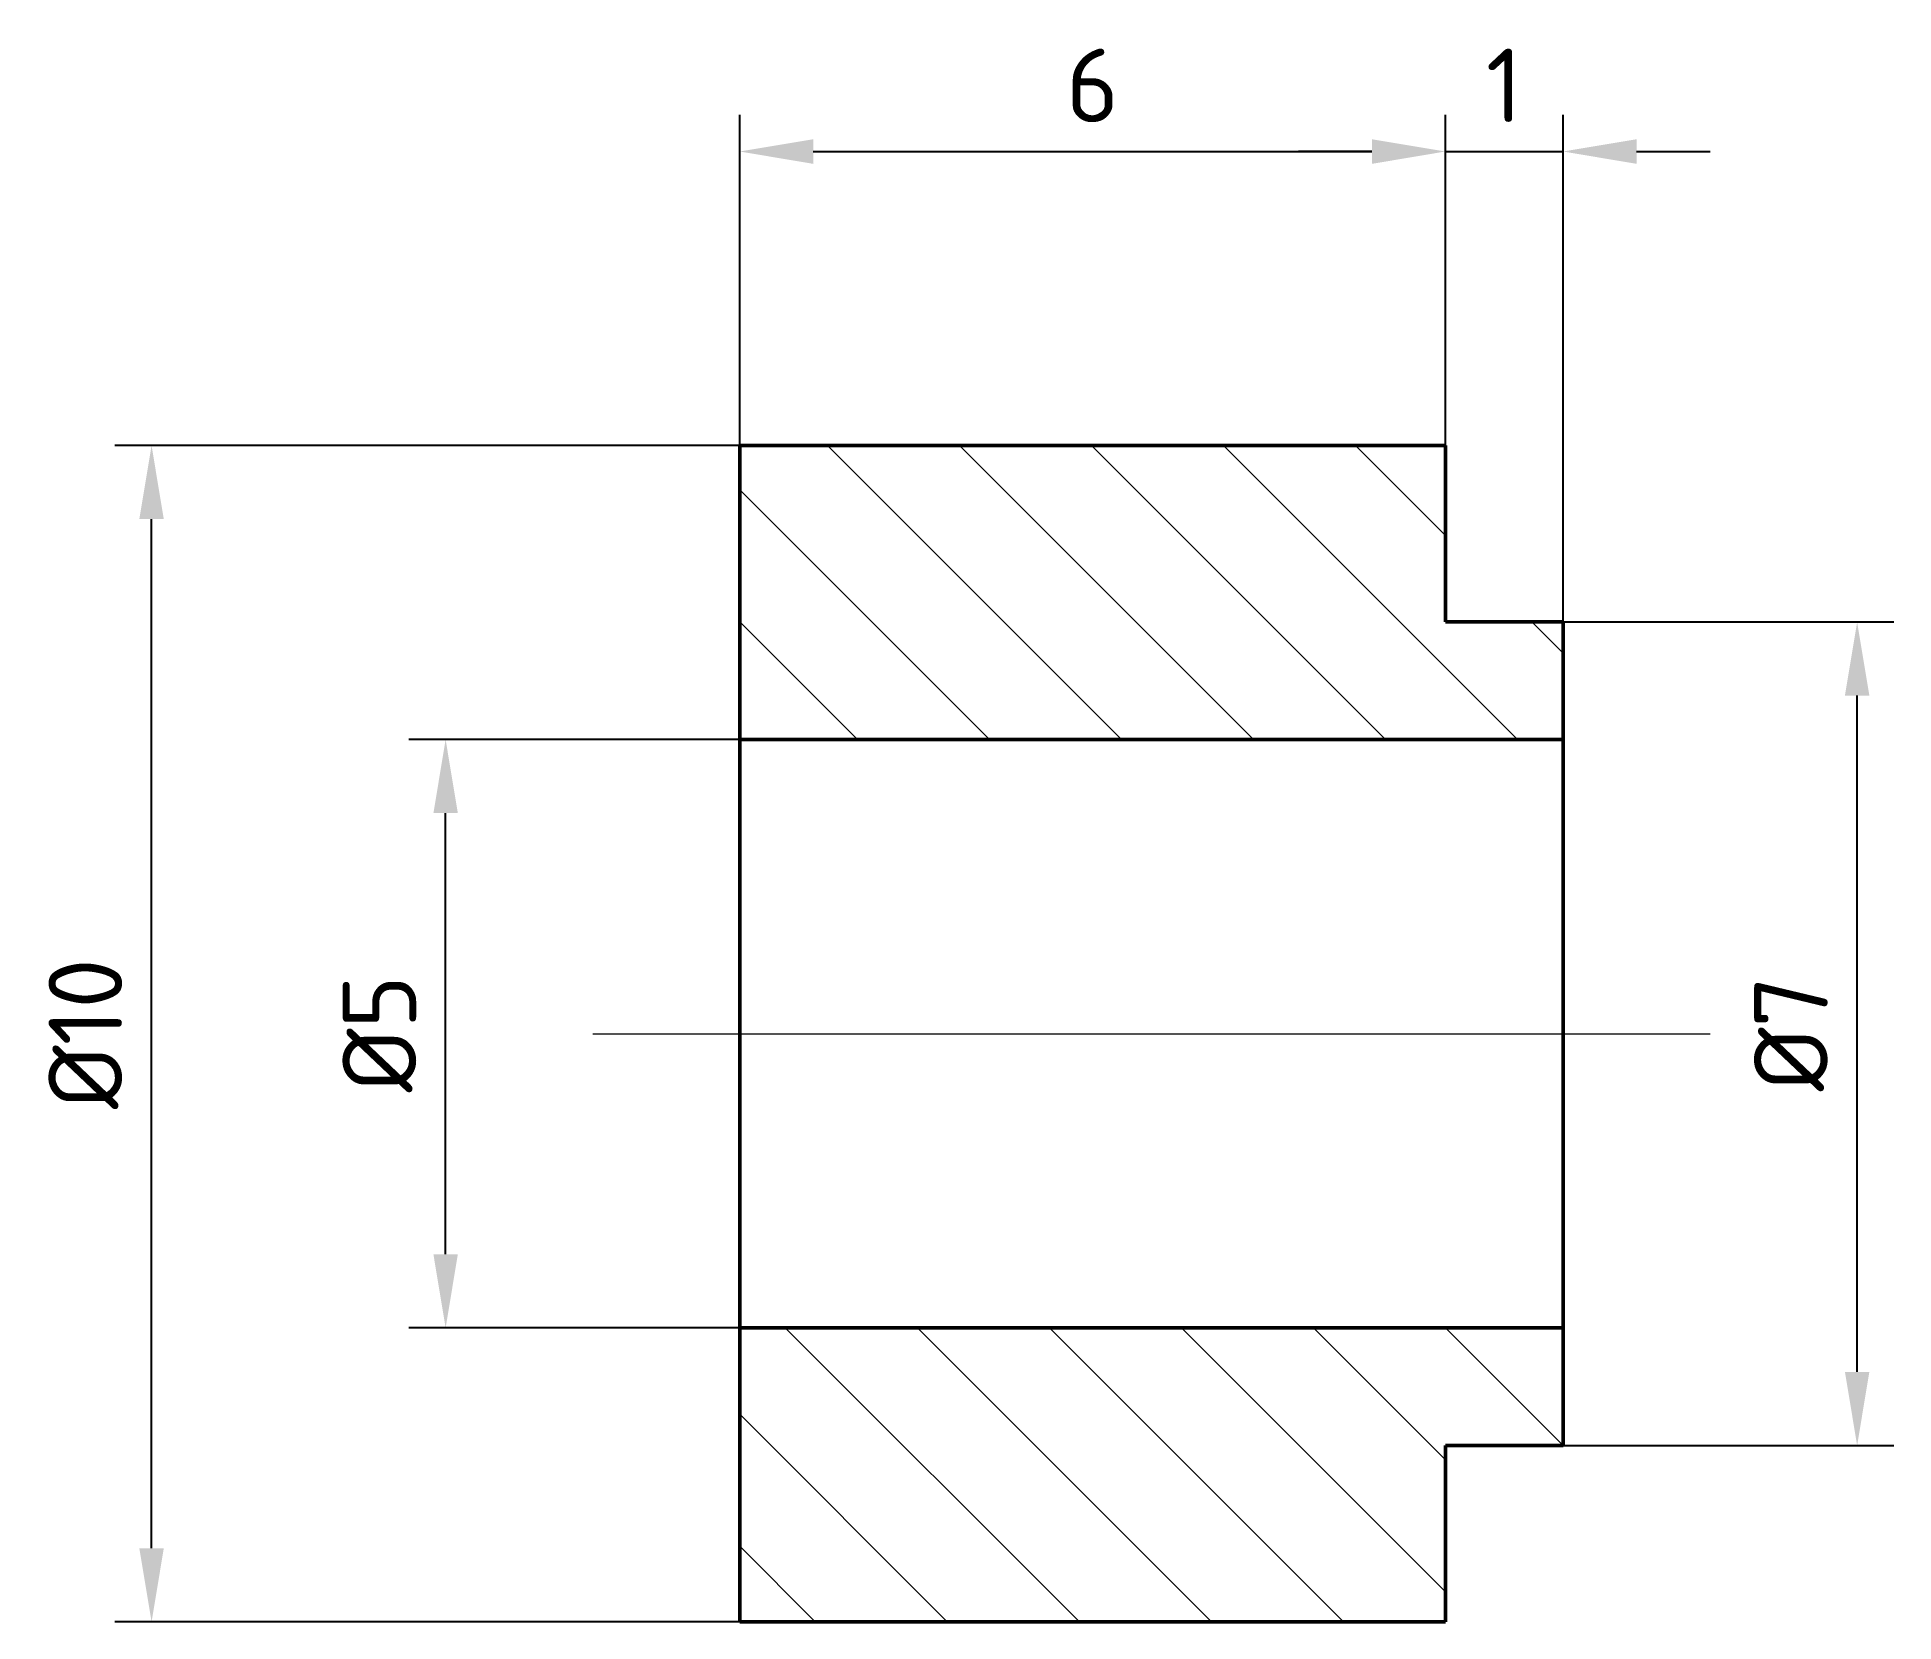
# Model space of a CAD drawing. Header units: millimetres. Extents: x 2104 to 2119.8, y 1079.6 to 1093.1.
import ezdxf

# ---------------------------------------------------------------- set-up
doc = ezdxf.new("R2010")
doc.units = ezdxf.units.MM
doc.linetypes.add('осевая2', pattern=[28.575, 19.05, -3.175, 3.175, -3.175])
doc.layers.get('0').update_dxf_attribs({"lineweight": 50})
doc.layers.add('Осевые', color=150, linetype='осевая2', lineweight=20)
doc.layers.add('Тонкие', color=30, linetype='Continuous', lineweight=20)
doc.styles.get("Standard").update_dxf_attribs({"font": 'isocpeur.ttf'})
doc.dimstyles.new('ISO-25', dxfattribs={"dimscale": 0.25, "dimtxt": 2.5, "dimasz": 2.5, "dimexe": 1.25, "dimexo": 0, "dimgap": 1, "dimtad": 1, "dimtxsty": 'Standard', "dimcen": 2.5, "dimadec": 0, "dimazin": 0, "dimtfac": 1, "dimtmove": 0, "dimatfit": 3, "dimfxl": 1, "dimarcsym": 0})

# ---------------------------------------------------------------- blocks, each defined once
blk = doc.blocks.new('*D0')
at = {"layer": 'Тонкие', "color": 0, "lineweight": -2, "transparency": 16777216}
for p, q in [((2109.975, 1089.579), (2104.662, 1089.579)), ((2104.975, 1080.204), (2104.975, 1088.954)), ((2109.975, 1079.579), (2104.662, 1079.579))]:
    blk.add_line(p, q, dxfattribs=at)
at = {"layer": 'Тонкие', "color": 0, "transparency": 16777216}
for points in [[(2104.871, 1088.954), (2105.079, 1088.954), (2104.975, 1089.579)], [(2104.871, 1080.204), (2105.079, 1080.204), (2104.975, 1079.579)]]:
    blk.add_solid(points, dxfattribs=at)
at = {"layer": 'Тонкие', "color": 0, "transparency": 16777216, "insert": (2104.412, 1084.579), "char_height": 0.625, "attachment_point": 5, "rotation": 90}
blk.add_mtext('%%C10', dxfattribs=at)
blk = doc.blocks.new('*D1')
at = {"layer": 'Тонкие', "color": 0, "lineweight": -2, "transparency": 16777216}
for p, q in [((2109.975, 1087.079), (2107.162, 1087.079)), ((2107.475, 1082.704), (2107.475, 1086.454)), ((2109.975, 1082.079), (2107.162, 1082.079))]:
    blk.add_line(p, q, dxfattribs=at)
at = {"layer": 'Тонкие', "color": 0, "transparency": 16777216}
for points in [[(2107.371, 1086.454), (2107.579, 1086.454), (2107.475, 1087.079)], [(2107.371, 1082.704), (2107.579, 1082.704), (2107.475, 1082.079)]]:
    blk.add_solid(points, dxfattribs=at)
at = {"layer": 'Тонкие', "color": 0, "transparency": 16777216, "insert": (2106.912, 1084.579), "char_height": 0.625, "attachment_point": 5, "rotation": 90}
blk.add_mtext('%%C5', dxfattribs=at)
blk = doc.blocks.new('*D2')
at = {"layer": 'Тонкие', "color": 0, "lineweight": -2, "transparency": 16777216}
for p, q in [((2116.975, 1088.079), (2119.787, 1088.079)), ((2119.475, 1081.704), (2119.475, 1087.454)), ((2116.975, 1081.079), (2119.787, 1081.079))]:
    blk.add_line(p, q, dxfattribs=at)
at = {"layer": 'Тонкие', "color": 0, "transparency": 16777216}
for points in [[(2119.371, 1087.454), (2119.579, 1087.454), (2119.475, 1088.079)], [(2119.371, 1081.704), (2119.579, 1081.704), (2119.475, 1081.079)]]:
    blk.add_solid(points, dxfattribs=at)
at = {"layer": 'Тонкие', "color": 0, "transparency": 16777216, "insert": (2118.912, 1084.579), "char_height": 0.625, "attachment_point": 5, "rotation": 90}
blk.add_mtext('%%C7', dxfattribs=at)
blk = doc.blocks.new('*D3')
at = {"layer": 'Тонкие', "color": 0, "lineweight": -2, "transparency": 16777216}
for p, q in [((2109.975, 1089.579), (2109.975, 1092.391)), ((2115.975, 1089.579), (2115.975, 1092.391)), ((2110.6, 1092.079), (2115.35, 1092.079))]:
    blk.add_line(p, q, dxfattribs=at)
at = {"layer": 'Тонкие', "color": 0, "transparency": 16777216}
for points in [[(2110.6, 1092.183), (2110.6, 1091.974), (2109.975, 1092.079)], [(2115.35, 1092.183), (2115.35, 1091.974), (2115.975, 1092.079)]]:
    blk.add_solid(points, dxfattribs=at)
at = {"layer": 'Тонкие', "color": 0, "transparency": 16777216, "insert": (2112.975, 1092.641), "char_height": 0.625, "attachment_point": 5}
blk.add_mtext('6', dxfattribs=at)
blk = doc.blocks.new('*D4')
at = {"layer": 'Тонкие', "color": 0, "lineweight": -2, "transparency": 16777216}
for p, q in [((2115.975, 1089.579), (2115.975, 1092.391)), ((2116.975, 1088.079), (2116.975, 1092.391)), ((2115.35, 1092.079), (2114.725, 1092.079)), ((2115.975, 1092.079), (2116.975, 1092.079)), ((2117.6, 1092.079), (2118.225, 1092.079))]:
    blk.add_line(p, q, dxfattribs=at)
at = {"layer": 'Тонкие', "color": 0, "transparency": 16777216}
for points in [[(2115.35, 1092.183), (2115.35, 1091.974), (2115.975, 1092.079)], [(2117.6, 1092.183), (2117.6, 1091.974), (2116.975, 1092.079)]]:
    blk.add_solid(points, dxfattribs=at)
at = {"layer": 'Тонкие', "color": 0, "transparency": 16777216, "insert": (2116.475, 1092.641), "char_height": 0.625, "attachment_point": 5}
blk.add_mtext('1', dxfattribs=at)

msp = doc.modelspace()

# ---------------------------------------------------------------- hatches: boundary and pattern name
at = {"layer": 'Тонкие'}
h = msp.add_hatch(dxfattribs=at)
h.set_pattern_fill('ANSI31', color=256, scale=0.25, angle=90)
h.set_pattern_definition([(135, (4613.4747, -1415.4214), (-0.561266, -0.561266), [])])
h.paths.add_polyline_path([(2115.975, 1079.579), (2115.975, 1081.079), (2116.975, 1081.079), (2116.975, 1082.079), (2109.975, 1082.079), (2109.975, 1079.579)])
h.paths.add_polyline_path([(2116.975, 1087.079), (2116.975, 1088.079), (2115.975, 1088.079), (2115.975, 1089.579), (2109.975, 1089.579), (2109.975, 1087.079)])

# ---------------------------------------------------------------- linework, layer by layer
for p, q in [((2109.975, 1079.579), (2109.975, 1089.579)), ((2109.975, 1089.579), (2115.975, 1089.579)), ((2115.975, 1088.079), (2115.975, 1089.579)), ((2116.975, 1088.079), (2115.975, 1088.079)), ((2116.975, 1081.079), (2116.975, 1088.079)), ((2109.975, 1087.079), (2116.975, 1087.079)), ((2109.975, 1082.079), (2116.975, 1082.079)), ((2116.975, 1081.079), (2115.975, 1081.079)), ((2115.975, 1079.579), (2115.975, 1081.079)), ((2109.975, 1079.579), (2115.975, 1079.579))]:
    msp.add_line(p, q)
at = {"layer": 'Осевые'}
msp.add_line((2108.725, 1084.579), (2118.225, 1084.579), dxfattribs=at)

# ---------------------------------------------------------------- dimensions: what is measured, and where the dimension line sits
at = {"layer": 'Тонкие'}
for base, p1, p2, picture, middle in [((2115.975, 1092.079), (2109.975, 1089.579), (2115.975, 1089.579), '*D3', (2112.975, 1092.641)), ((2116.975, 1092.079), (2115.975, 1089.579), (2116.975, 1088.079), '*D4', (2116.475, 1092.641))]:
    dim = msp.add_linear_dim(base=base, p1=p1, p2=p2, angle=180, dimstyle='ISO-25', dxfattribs=at)
    dim.commit()
    dim.dimension.update_dxf_attribs({"geometry": picture, "text_midpoint": middle})
for base, p1, p2, picture, middle in [((2104.975, 1089.579), (2109.975, 1079.579), (2109.975, 1089.579), '*D0', (2104.412, 1084.579)), ((2119.475, 1088.079), (2116.975, 1081.079), (2116.975, 1088.079), '*D2', (2118.912, 1084.579)), ((2107.475, 1087.079), (2109.975, 1082.079), (2109.975, 1087.079), '*D1', (2106.912, 1084.579))]:
    dim = msp.add_linear_dim(base=base, p1=p1, p2=p2, angle=90, text='%%C<>', dimstyle='ISO-25', dxfattribs=at)
    dim.commit()
    dim.dimension.update_dxf_attribs({"geometry": picture, "text_midpoint": middle})

doc.saveas('drawing.dxf')
